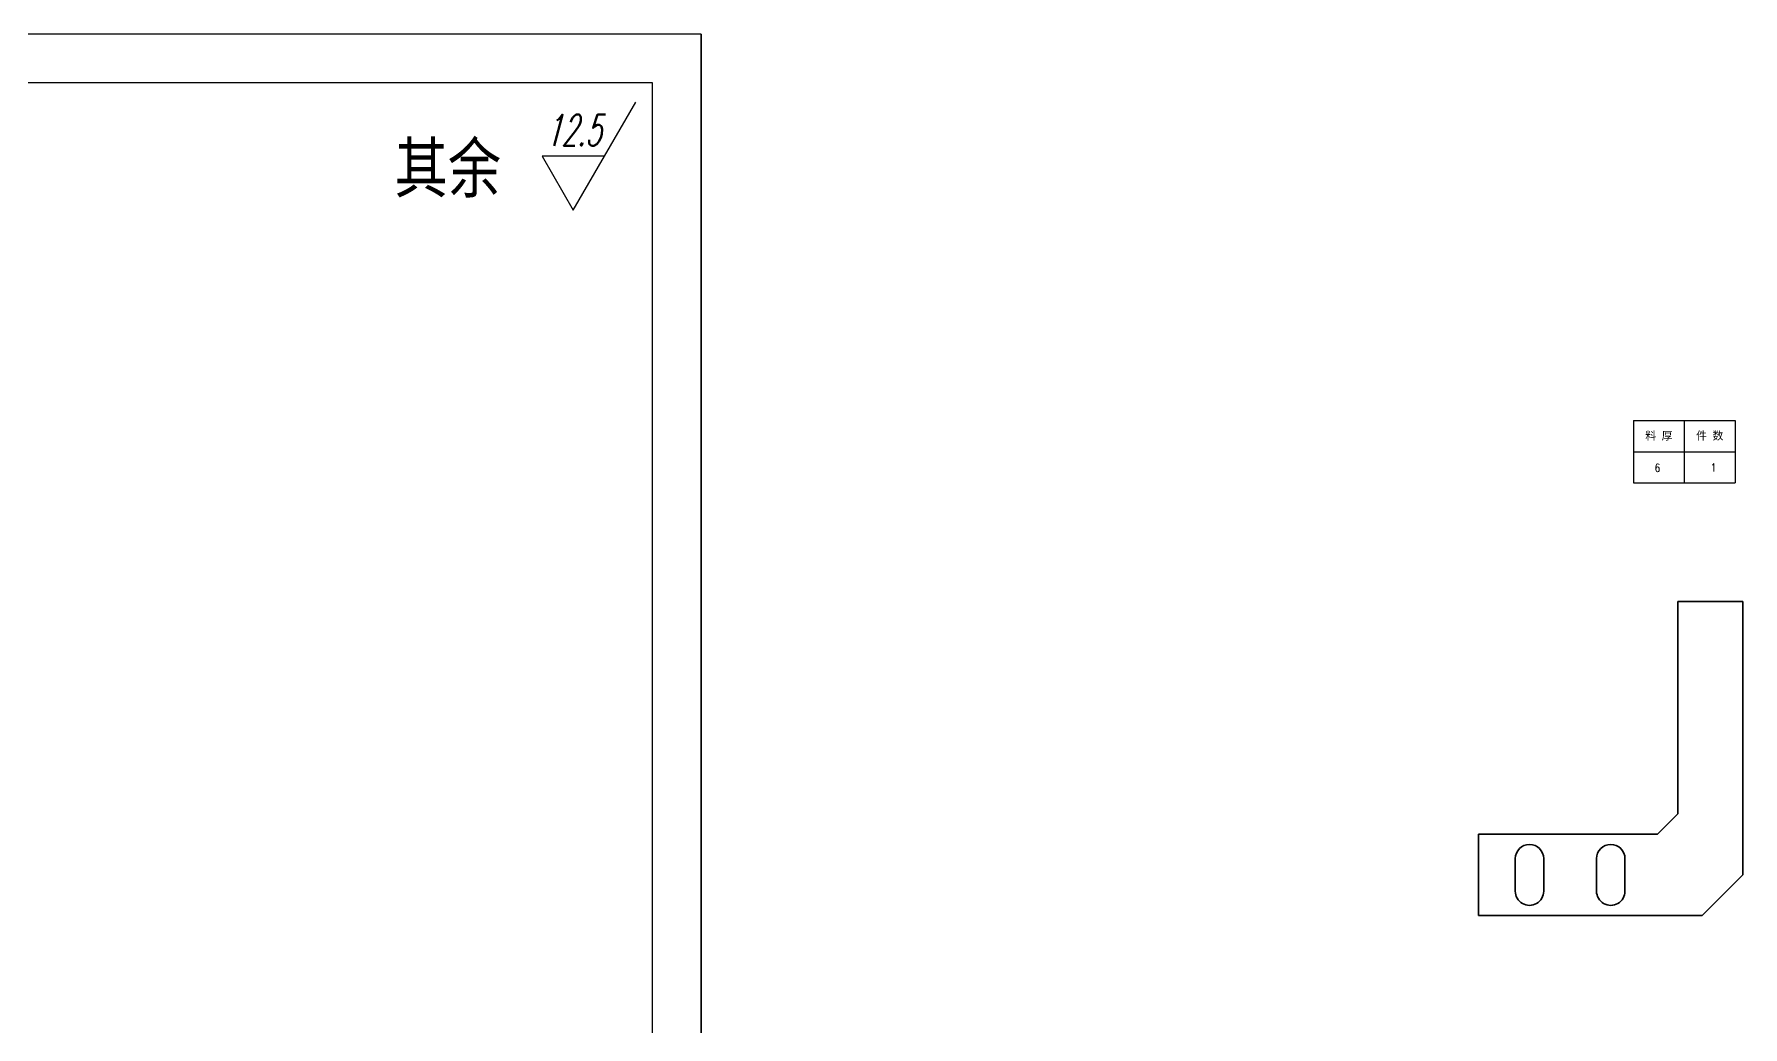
# Model space of a CAD drawing. Header units: inches. Extents: x -6764 to -5139, y 992 to 1720.
# Drawn here: x -5600.1 to -5179.7, y 1253.2 to 1497.5 of the extents above; entities that cross this region are included whole.
import ezdxf
from ezdxf.enums import TextEntityAlignment as Align

# ---------------------------------------------------------------- set-up
doc = ezdxf.new("R2010")
doc.units = ezdxf.units.IN
doc.header["$MEASUREMENT"] = 0
doc.layers.add('Dim', color=3, linetype='Continuous')
doc.layers.add('Title Block', color=7, linetype='Continuous')
doc.styles.add('DIM', font='romans.shx', dxfattribs={"width": 0.8, "oblique": 20, "bigfont": 'bigfont.shx'})
doc.styles.add('DIM_FONT', font='romans.shx', dxfattribs={"oblique": 15})
doc.styles.add('仿宋体', font='FSGB2312.ttf', dxfattribs={"width": 0.8, "height": 3.5})

# ---------------------------------------------------------------- blocks, each defined once
blk = doc.blocks.new('BZ-MQH')
for p, q in [((-213949.02, 20874.59), (-214275.72, 20874.59)), ((-213949.02, 20643.59), (-213949.02, 20874.59)), ((-213949.02, 20874.59), (-213949.02, 20643.59)), ((-213954.52, 20869.09), (-214270.22, 20869.09)), ((-213954.52, 20649.09), (-213954.52, 20869.09))]:
    blk.add_line(p, q)
at = {"layer": 'Dim', "ltscale": 2}
blk.add_lwpolyline([(-213959.94, 20860.83), (-213966.98, 20860.83), (-213963.46, 20854.73), (-213956.42, 20866.92)], dxfattribs=at)
at = {"layer": 'Dim', "ltscale": 2, "style": 'DIM_FONT', "oblique": 15, "width": 0.559478}
blk.add_text('12.5', height=3.52, dxfattribs=at).set_placement((-213966.6, 20862), (-213960.32, 20862), align=Align.FIT)
at = {"layer": 'Dim', "insert": (-213983.61, 20862.26), "char_height": 5.5, "width": 67.3601, "attachment_point": 1, "style": '仿宋体'}
blk.add_mtext('其余', dxfattribs=at)
blk = doc.blocks.new('*T260')
at = {"color": 0, "linetype": 'ByBlock', "lineweight": -2, "transparency": 16777216}
for p, q in [((0, 0), (127, 0)), ((0, 0), (0, -78)), ((63.5, 0), (63.5, -78)), ((127, 0), (127, -78)), ((0, -39), (127, -39)), ((0, -78), (127, -78))]:
    blk.add_line(p, q, dxfattribs=at)
at = {"color": 0, "transparency": 16777216, "char_height": 10, "width": 60.5, "attachment_point": 5}
for s, insert in [('{\\fSimSun|b0|i0|c134|p2;料 厚}', (31.75, -19.5)), ('{\\fSimSun|b0|i0|c134|p2;件 数}', (95.25, -19.5))]:
    blk.add_mtext(s, dxfattribs=dict(at, insert=insert))
blk = doc.blocks.new('拆图参数')
blk.add_blockref('*T260', (-63.5, 78))
at = {"style": 'DIM', "width": 0.8}
blk.add_attdef('6', text='', height=10, dxfattribs=at).set_placement((-37.1, 18.9), align=Align.MIDDLE_LEFT)
blk.add_attdef('1', text='', height=10, dxfattribs=at).set_placement((36.6, 19.3), align=Align.MIDDLE_CENTER)

msp = doc.modelspace()

# ---------------------------------------------------------------- linework, layer by layer
at = {"color": 7, "lineweight": 35}
for p, q in [((-5195.667, 1357.85), (-5195.667, 1305.6)), ((-5195.667, 1357.85), (-5179.667, 1357.85)), ((-5179.667, 1290.6), (-5179.667, 1357.85)), ((-5195.667, 1305.6), (-5200.667, 1300.6)), ((-5244.667, 1300.6), (-5244.667, 1280.6)), ((-5200.667, 1300.6), (-5244.667, 1300.6)), ((-5235.666, 1286.6), (-5235.666, 1294.6)), ((-5228.666, 1294.6), (-5228.666, 1286.6)), ((-5215.666, 1286.6), (-5215.666, 1294.6)), ((-5208.666, 1294.6), (-5208.666, 1286.6)), ((-5179.667, 1290.6), (-5189.667, 1280.6)), ((-5244.667, 1280.6), (-5189.667, 1280.6))]:
    msp.add_line(p, q, dxfattribs=at)
for centre, start, end in [((-5232.166, 1294.6), 359.9998, 179.9998), ((-5212.166, 1294.6), 359.9998, 179.9998), ((-5232.166, 1286.6), 179.99968, 0.00004), ((-5212.166, 1286.6), 179.99968, 0.00004)]:
    msp.add_arc(centre, 3.5, start, end, dxfattribs=at)

# ---------------------------------------------------------------- block references
at = {"xscale": 2.181818181707058, "yscale": 2.181818181823473, "zscale": 2.181818181825363}
msp.add_blockref('BZ-MQH', (461361.919, -44047.036), dxfattribs=at)
at = {"layer": 'Title Block', "xscale": 0.1968503937007874, "yscale": 0.1968503937007874, "zscale": 0.1968503937007874}
msp.add_blockref('拆图参数', (-5194.06, 1387.072), dxfattribs=at).add_auto_attribs({'1': '1', '6': '6'})

doc.saveas('drawing.dxf')
